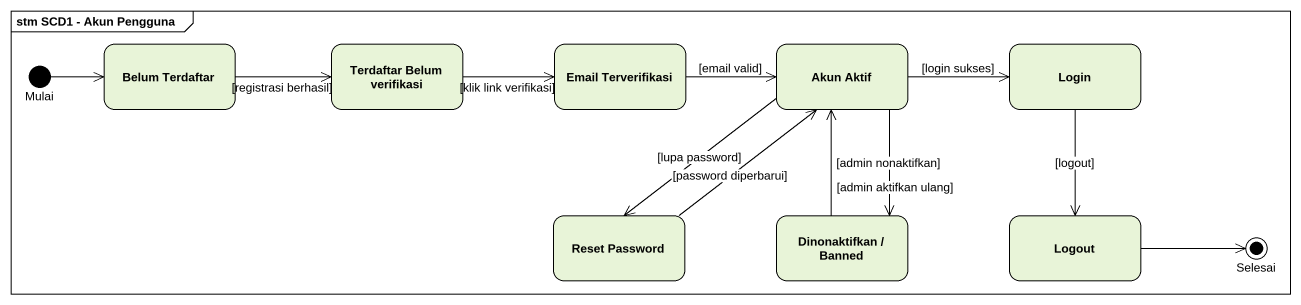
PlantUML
@startuml
mainframe stm SCD1 - Akun Pengguna
hide empty description
state Mulai <<start>>
state "Belum Terdaftar" as Belum_Terdaftar
state "Terdaftar Belum verifikasi" as Terdaftar_Belum_verifikasi
state "Email Terverifikasi" as Email_Terverifikasi
state "Akun Aktif" as Akun_Aktif
state Login
state "Reset Password" as Reset_Password
state "Dinonaktifkan / Banned" as Dinonaktifkan_Banned
state Logout
state Selesai <<end>>
Mulai -right-> Belum_Terdaftar
Belum_Terdaftar -right-> Terdaftar_Belum_verifikasi : [registrasi berhasil]
Terdaftar_Belum_verifikasi -right-> Email_Terverifikasi : [klik link verifikasi]
Email_Terverifikasi -right-> Akun_Aktif : [email valid]
Akun_Aktif -right-> Login : [login sukses]
Akun_Aktif --> Reset_Password : [lupa password]
Akun_Aktif --> Dinonaktifkan_Banned : [admin nonaktifkan]
Login --> Logout : [logout]
Reset_Password -up-> Akun_Aktif : [password diperbarui]
Dinonaktifkan_Banned -up-> Akun_Aktif : [admin aktifkan ulang]
Logout -right-> Selesai
@enduml
